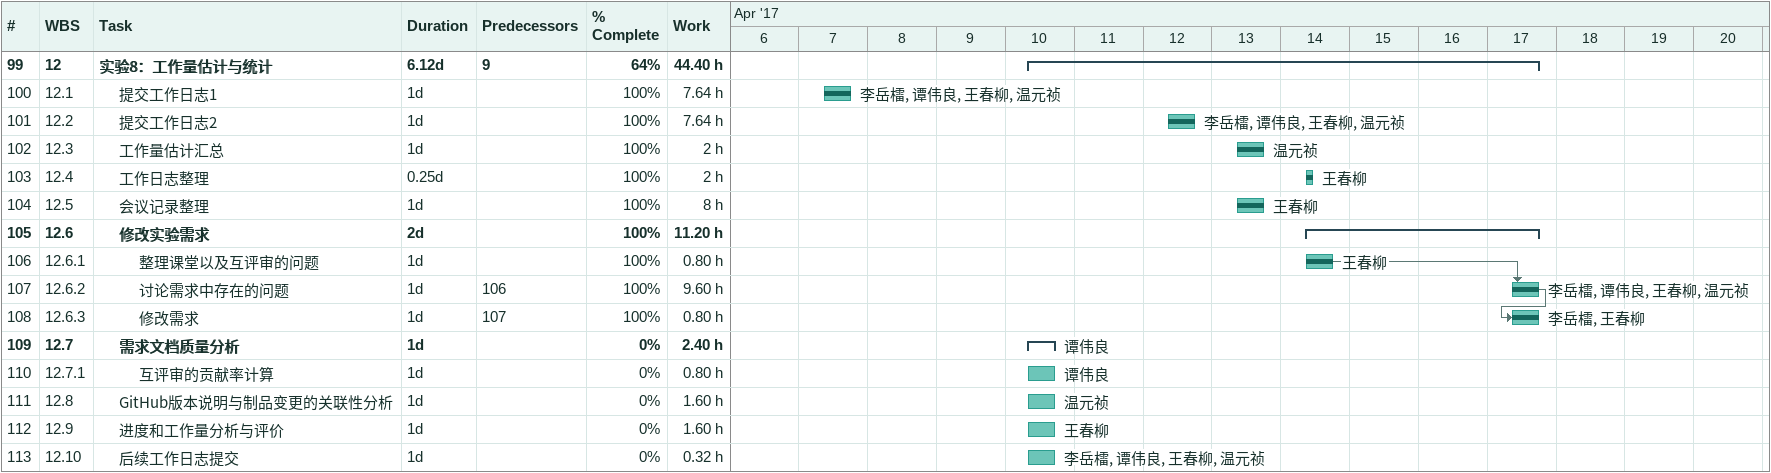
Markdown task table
| ID | WBS | Task | Duration | Start | Finish | Predecessors | Resources | % complete | Work (h) |
|---|---|---|---|---|---|---|---|---|---|
| 99 | 12 | **实验8：工作量估计与统计** | 6.12d | 2017-04-10 | 2017-04-17 | 9 |  | 64 | 44.40 |
| 100 | 12.1 | 提交工作日志1 | 1d | 2017-04-07 | 2017-04-07 |  | 李岳檑, 谭伟良, 王春柳, 温元祯 | 100 | 7.64 |
| 101 | 12.2 | 提交工作日志2 | 1d | 2017-04-12 | 2017-04-12 |  | 李岳檑, 谭伟良, 王春柳, 温元祯 | 100 | 7.64 |
| 102 | 12.3 | 工作量估计汇总 | 1d | 2017-04-13 | 2017-04-13 |  | 温元祯 | 100 | 2 |
| 103 | 12.4 | 工作日志整理 | 0.25d | 2017-04-14 | 2017-04-14 |  | 王春柳 | 100 | 2 |
| 104 | 12.5 | 会议记录整理 | 1d | 2017-04-13 | 2017-04-13 |  | 王春柳 | 100 | 8 |
| 105 | 12.6 | **修改实验需求** | 2d | 2017-04-14 | 2017-04-17 |  |  | 100 | 11.20 |
| 106 | 12.6.1 | 整理课堂以及互评审的问题 | 1d | 2017-04-14 | 2017-04-14 |  | 王春柳 | 100 | 0.80 |
| 107 | 12.6.2 | 讨论需求中存在的问题 | 1d | 2017-04-17 | 2017-04-17 | 106 | 李岳檑, 谭伟良, 王春柳, 温元祯 | 100 | 9.60 |
| 108 | 12.6.3 | 修改需求 | 1d | 2017-04-17 | 2017-04-17 | 107 | 李岳檑, 王春柳 | 100 | 0.80 |
| 109 | 12.7 | **需求文档质量分析** | 1d | 2017-04-10 | 2017-04-10 |  | 谭伟良 | 0 | 2.40 |
| 110 | 12.7.1 | 互评审的贡献率计算 | 1d | 2017-04-10 | 2017-04-10 |  | 谭伟良 | 0 | 0.80 |
| 111 | 12.8 | GitHub版本说明与制品变更的关联性分析 | 1d | 2017-04-10 | 2017-04-10 |  | 温元祯 | 0 | 1.60 |
| 112 | 12.9 | 进度和工作量分析与评价 | 1d | 2017-04-10 | 2017-04-10 |  | 王春柳 | 0 | 1.60 |
| 113 | 12.10 | 后续工作日志提交 | 1d | 2017-04-10 | 2017-04-10 |  | 李岳檑, 谭伟良, 王春柳, 温元祯 | 0 | 0.32 |
